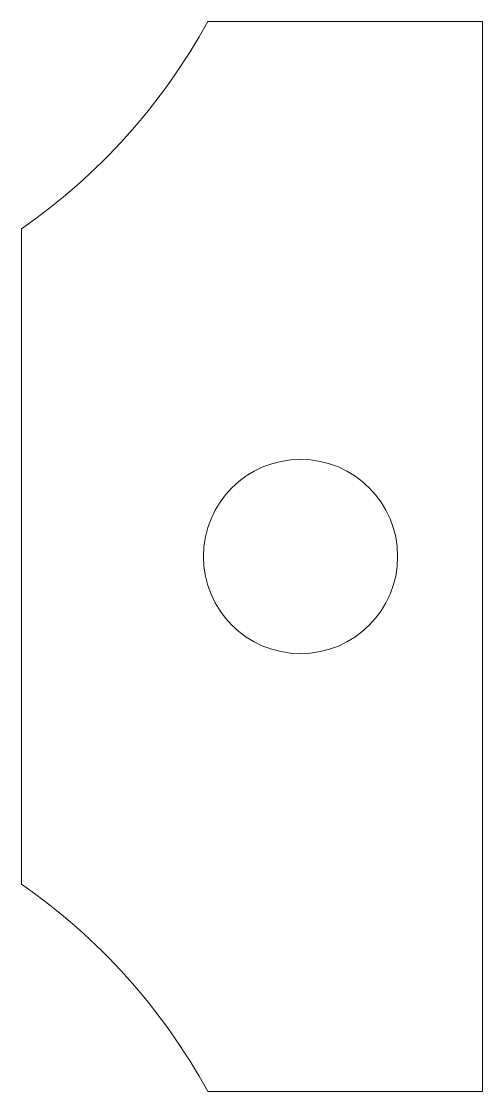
# Model space of a CAD drawing. Header units: millimetres. Extents: x 28.5 to 66.5, y -44.1 to 44.1.
import ezdxf

# ---------------------------------------------------------------- set-up
doc = ezdxf.new("R2010")
doc.units = ezdxf.units.MM

msp = doc.modelspace()

# ---------------------------------------------------------------- linework, layer by layer
at = {"color": 7, "linetype": 'Continuous', "lineweight": 15}
for p, q in [((66.5, 44.069), (43.863, 44.069)), ((66.5, -44.069), (66.5, 44.069)), ((28.5, 26.986), (28.5, -26.986)), ((43.863, -44.069), (66.5, -44.069))]:
    msp.add_line(p, q, dxfattribs=at)
msp.add_circle((51.5, 0), 8, dxfattribs=at)
for centre, start, end in [((0, 68.069), 304.75023, 331.3146), ((0, -68.069), 28.6854, 55.24977)]:
    msp.add_arc(centre, 50, start, end, dxfattribs=at)

doc.saveas('drawing.dxf')
